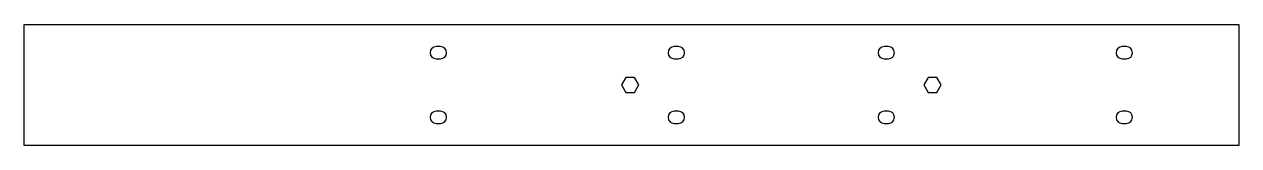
# Model space of a CAD drawing. Header units: millimetres. Extents: x 0 to 434, y 0 to 43.
import ezdxf

# ---------------------------------------------------------------- set-up
doc = ezdxf.new("R2010")
doc.units = ezdxf.units.MM
doc.layers.add('CUT', color=1, linetype='Continuous')

msp = doc.modelspace()

# ---------------------------------------------------------------- linework, layer by layer
at = {"layer": 'CUT'}
for points in [[(-0.075, -0.075), (-0.075, 43.075), (433.675, 43.075), (433.675, -0.075)], [(219.3888, 21.5), (217.8444, 24.175), (214.7556, 24.175), (213.2112, 21.5), (214.7556, 18.825), (217.8444, 18.825)], [(327.3888, 21.5), (325.8444, 24.175), (322.7556, 24.175), (321.2112, 21.5), (322.7556, 18.825), (325.8444, 18.825)]]:
    msp.add_lwpolyline(points, close=True, dxfattribs=at)
for points in [[(147.05, 30.825), (148.55, 30.825, 1), (148.55, 35.175), (147.05, 35.175, 1)], [(232.05, 30.825), (233.55, 30.825, 1), (233.55, 35.175), (232.05, 35.175, 1)], [(307.05, 30.825), (308.55, 30.825, 1), (308.55, 35.175), (307.05, 35.175, 1)], [(392.05, 30.825), (393.55, 30.825, 1), (393.55, 35.175), (392.05, 35.175, 1)], [(147.05, 7.825), (148.55, 7.825, 1), (148.55, 12.175), (147.05, 12.175, 1)], [(232.05, 7.825), (233.55, 7.825, 1), (233.55, 12.175), (232.05, 12.175, 1)], [(307.05, 7.825), (308.55, 7.825, 1), (308.55, 12.175), (307.05, 12.175, 1)], [(392.05, 7.825), (393.55, 7.825, 1), (393.55, 12.175), (392.05, 12.175, 1)]]:
    msp.add_lwpolyline(points, format="xyb", close=True, dxfattribs=at)

doc.saveas('drawing.dxf')
